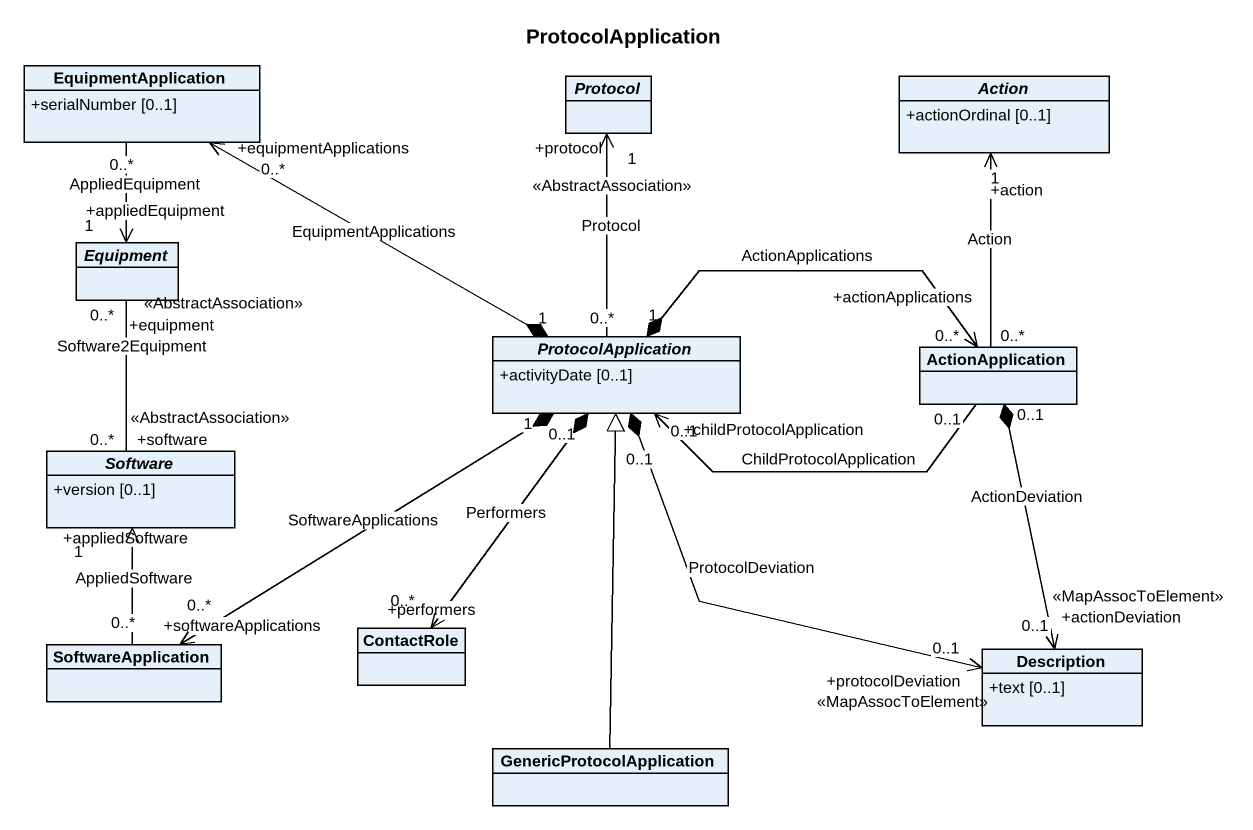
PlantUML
@startuml
title ProtocolApplication
hide circle
hide empty members
skinparam classAttributeIconSize 0
class EquipmentApplication {
  +serialNumber [0..1]
}
abstract class "Protocol" as Protocol_
abstract class "Action" as Action_ {
  +actionOrdinal [0..1]
}
abstract class Equipment
abstract class ProtocolApplication {
  +activityDate [0..1]
}
class ActionApplication
abstract class Software {
  +version [0..1]
}
class SoftwareApplication
class ContactRole
class Description {
  +text [0..1]
}
class GenericProtocolApplication
EquipmentApplication "0..*" --> "1\n+appliedEquipment" Equipment : AppliedEquipment
EquipmentApplication "0..*\n+equipmentApplications" <-right-* "1" ProtocolApplication : EquipmentApplications
ProtocolApplication "0..*" -up-> "1\n+protocol\n<<AbstractAssociation>>" Protocol_ : Protocol
ProtocolApplication "1" *-right-> "0..*\n+actionApplications" ActionApplication : ActionApplications
ProtocolApplication "0..1\n+childProtocolApplication" <-right- "0..1" ActionApplication : ChildProtocolApplication
ProtocolApplication "0..1" *--> "0..*\n+performers" ContactRole : Performers
ActionApplication "0..*" -up-> "1\n+action" Action_ : Action
Software "0..*\n+software\n<<AbstractAssociation>>" -up- "0..*\n+equipment\n<<AbstractAssociation>>" Equipment : Software2Equipment
SoftwareApplication "0..*\n+softwareApplications" <-up-* "1" ProtocolApplication : SoftwareApplications
SoftwareApplication "0..*" -up-> "1\n+appliedSoftware" Software : AppliedSoftware
Description "0..1\n+protocolDeviation\n<<MapAssocToElement>>" <-up-* "0..1" ProtocolApplication : ProtocolDeviation
Description "0..1\n+actionDeviation\n<<MapAssocToElement>>" <-up-* "0..1" ActionApplication : ActionDeviation
GenericProtocolApplication -up-|> ProtocolApplication
@enduml
